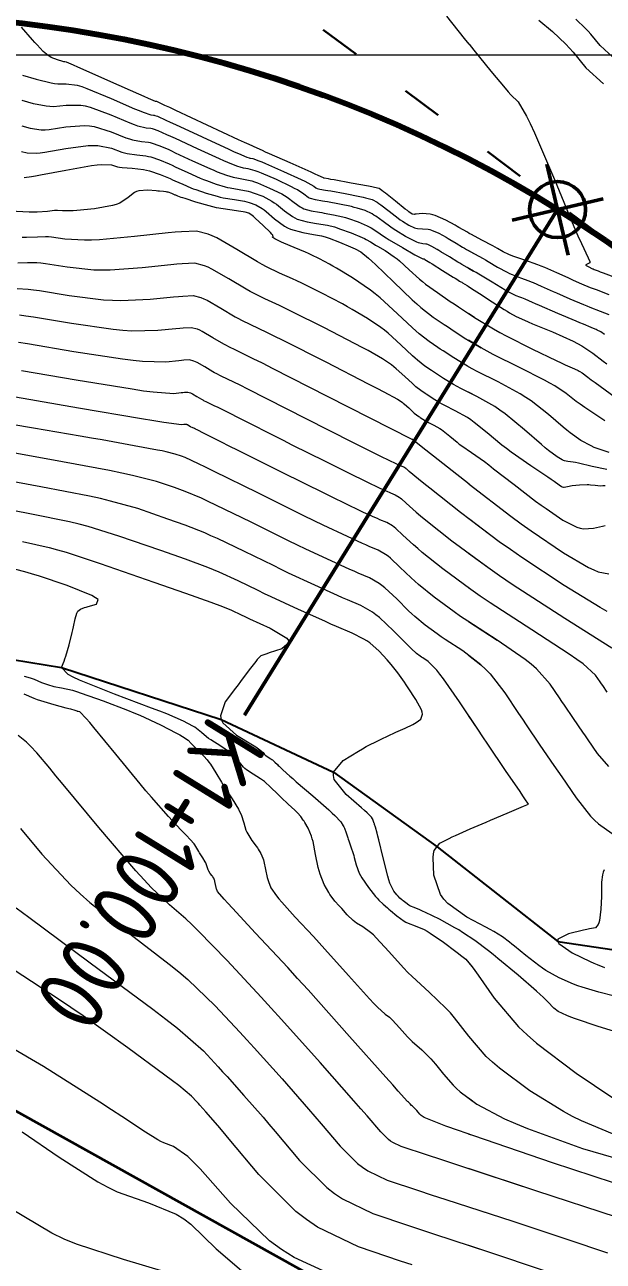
# Model space of a CAD drawing. Header units: millimetres. Extents: x 837475 to 838477, y 1189012 to 1191015.
# Drawn here: x 837785.9 to 837836.8, y 1190107.6 to 1190216.5 of the extents above; entities that cross this region are included whole.
import ezdxf

# ---------------------------------------------------------------- set-up
doc = ezdxf.new("R2010")
doc.units = ezdxf.units.MM
doc.header["$LTSCALE"] = 0.3
doc.linetypes.add('ACAD_ISO03W100', pattern=[30, 12, -18])
for name, color, linetype, lineweight in [('Abscisado 100m', 250, 'Continuous', 50), ('COORD', 253, 'Continuous', 20), ('CORREDORVIA', 94, 'Continuous', 40), ('VIA_Curvas', 250, 'Continuous', 80)]:
    doc.layers.add(name, color=color, linetype=linetype, lineweight=lineweight)
for name, color, linetype, lineweight, true_color in [('COTAS 10', 7, 'Continuous', 9, 0x6e3e2d), ('COTAS INT', 7, 'Continuous', 5, 0x9fa19f), ('Escorrentias', 7, 'Continuous', 25, 0x00a8ad), ('Linea_Tendencia', 7, 'ACAD_ISO03W100', 30, 0xef3939)]:
    doc.layers.add(name, color=color, linetype=linetype, lineweight=lineweight, true_color=true_color)
doc.styles.get("Standard").update_dxf_attribs({"font": 'isocp2.shx', "bigfont": '@extfont2.shx'})

msp = doc.modelspace()

# ---------------------------------------------------------------- linework, layer by layer
at = {"layer": 'Abscisado 100m'}
for p, q in [((837831.83, 1190204.24, 1705.28), (837833.71, 1190196.24, 1705.28)), ((837836.77, 1190201.18, 1705.28), (837828.77, 1190199.3, 1705.28)), ((837832.77, 1190200.24, 1705.28), (837805.22, 1190155.7, 1705.28))]:
    msp.add_line(p, q, dxfattribs=at)
msp.add_circle((837832.77, 1190200.24, 1705.28), 2.47, dxfattribs=at)
at = {"layer": 'COORD'}
msp.add_line((837476.51, 1190213.87), (838476.51, 1190213.87), dxfattribs=at)
at = {"layer": 'CORREDORVIA'}
msp.add_lwpolyline([(838157.03, 1190996.19), (838237.17, 1190821.34), (838237, 1190602.88), (838240.03, 1190437.2), (838223.54, 1190366.27), (838184.2, 1189898.28), (837734.3, 1190149.15), (837849.08, 1189569.7), (837751.16, 1189231.38), (837593.19, 1189234.4), (837695.48, 1189679.23), (837660.57, 1189835.36), (837597.74, 1190012.46), (837490.67, 1190492.6), (837964.3, 1190234.41), (838010.16, 1190346.41), (837974.61, 1190516.88), (837969.42, 1190653.33), (837963.57, 1190795.98), (837910.68, 1191000.96)], close=True, dxfattribs=at)
at = {"layer": 'COTAS 10'}
for points in [[(837824.99, 1190214.8), (837824.57, 1190215.32), (837823.01, 1190217.28)], [(837824.92, 1190214.88), (837824.99, 1190214.8), (837825.41, 1190214.27), (837826.89, 1190212.44), (837828.15, 1190210.94), (837828.42, 1190210.62), (837828.67, 1190210.35), (837829.29, 1190209.73), (837830.03, 1190208.48), (837830.35, 1190207.81), (837830.73, 1190206.99), (837832.49, 1190202.88), (837834.21, 1190198.75), (837834.56, 1190197.94), (837834.86, 1190197.26), (837835.46, 1190195.98), (837835.61, 1190195.67), (837835.61, 1190195.61), (837835.6, 1190195.56), (837835.43, 1190195.45), (837835.27, 1190195.38), (837835.27, 1190195.35), (837835.29, 1190195.32), (837835.51, 1190195.19), (837835.79, 1190195.06), (837835.84, 1190195.03), (837835.89, 1190195.01), (837835.98, 1190194.97), (837836.33, 1190194.84), (837836.53, 1190194.76), (837836.78, 1190194.67), (837838.09, 1190194.18)], [(837785.59, 1190205.37), (837786.1, 1190205.24), (837786.91, 1190205.21), (837787.25, 1190205.24), (837787.65, 1190205.29), (837789.5, 1190205.62), (837791.45, 1190205.89), (837791.91, 1190205.9), (837792.32, 1190205.89), (837793.51, 1190205.64), (837794.42, 1190205.3), (837794.66, 1190205.23), (837794.9, 1190205.17), (837795.74, 1190205.06), (837796.54, 1190204.97), (837796.76, 1190204.93), (837796.98, 1190204.88), (837797.74, 1190204.62), (837798.58, 1190204.26), (837798.84, 1190204.14), (837799.12, 1190204.02), (837800.22, 1190203.51), (837801.33, 1190203.01), (837801.61, 1190202.9), (837801.87, 1190202.79), (837802.73, 1190202.48), (837803.51, 1190202.25), (837803.73, 1190202.2), (837803.95, 1190202.16), (837804.74, 1190202.02), (837805.54, 1190201.86), (837805.76, 1190201.8), (837805.99, 1190201.73), (837806.82, 1190201.41), (837807.63, 1190200.98), (837807.84, 1190200.85), (837808.04, 1190200.71), (837808.73, 1190200.14), (837809.43, 1190199.62), (837809.64, 1190199.51), (837809.86, 1190199.41), (837810.72, 1190199.17), (837811.55, 1190199.03), (837811.75, 1190199), (837811.94, 1190198.97), (837812.52, 1190198.87), (837813.14, 1190198.71), (837813.36, 1190198.64), (837813.59, 1190198.56), (837814.61, 1190198.18), (837815.57, 1190197.79), (837815.77, 1190197.7), (837815.94, 1190197.62), (837816.32, 1190197.41), (837816.63, 1190197.2), (837816.76, 1190197.12), (837816.91, 1190197.03), (837817.59, 1190196.63), (837818.4, 1190196.09), (837818.64, 1190195.91), (837818.87, 1190195.72), (837819.72, 1190194.94), (837820.63, 1190194.12), (837820.89, 1190193.9), (837821.16, 1190193.68), (837822.19, 1190192.93), (837823.33, 1190192.16), (837823.68, 1190191.93), (837824.04, 1190191.69), (837825.45, 1190190.75), (837827.14, 1190189.73), (837827.68, 1190189.43), (837828.25, 1190189.12), (837830.56, 1190187.96), (837832.65, 1190186.95), (837833.08, 1190186.75), (837833.45, 1190186.57), (837834.26, 1190186.21), (837834.59, 1190186.06), (837834.67, 1190186.02), (837834.74, 1190185.98), (837834.92, 1190185.86), (837835.44, 1190185.47), (837835.73, 1190185.25), (837836.08, 1190185), (837837.83, 1190183.71)], [(837785.22, 1190193.29), (837786.19, 1190193.24), (837786.64, 1190193.18), (837787.18, 1190193.11), (837789.8, 1190192.68), (837792.81, 1190192.3), (837793.59, 1190192.25), (837794.35, 1190192.23), (837796.91, 1190192.34), (837798.96, 1190192.56), (837799.4, 1190192.6), (837799.78, 1190192.63), (837800.69, 1190192.67), (837801.39, 1190192.49), (837801.65, 1190192.38), (837801.92, 1190192.25), (837803.14, 1190191.55), (837804.39, 1190190.8), (837804.68, 1190190.64), (837804.95, 1190190.49), (837805.74, 1190190.11), (837807.15, 1190189.45), (837807.81, 1190189.12), (837808.58, 1190188.73), (837812.37, 1190186.82), (837816.11, 1190184.9), (837816.86, 1190184.52), (837817.48, 1190184.19), (837818.69, 1190183.54), (837819.08, 1190183.27), (837819.18, 1190183.19), (837819.29, 1190183.11), (837819.67, 1190182.77), (837820, 1190182.45), (837820.08, 1190182.38), (837820.15, 1190182.31), (837820.36, 1190182.15), (837820.55, 1190182.02), (837820.61, 1190181.98), (837820.67, 1190181.94), (837820.9, 1190181.78), (837821.2, 1190181.6), (837821.31, 1190181.55), (837821.42, 1190181.49), (837821.88, 1190181.26), (837822.41, 1190180.96), (837822.56, 1190180.86), (837822.71, 1190180.75), (837823.28, 1190180.28), (837823.92, 1190179.75), (837824.12, 1190179.59), (837824.34, 1190179.44), (837825.19, 1190178.84)], [(837825.45, 1190190.75), (837824.92, 1190191.1)], [(837837.28, 1190151.18), (837836.29, 1190152.32), (837835.45, 1190153.55), (837835.22, 1190153.88), (837834.99, 1190154.22), (837834.18, 1190155.41), (837833.37, 1190156.59), (837833.15, 1190156.92), (837832.93, 1190157.25), (837832.13, 1190158.45), (837830.92, 1190159.78), (837830.45, 1190160.19), (837829.91, 1190160.62), (837827.46, 1190162.31), (837824.86, 1190163.99), (837824.24, 1190164.41), (837823.66, 1190164.81), (837821.9, 1190166.11), (837820.53, 1190167.23), (837820.2, 1190167.52), (837819.88, 1190167.81), (837818.88, 1190168.76), (837818.06, 1190169.53), (837817.85, 1190169.71), (837817.64, 1190169.85), (837816.97, 1190170.24), (837816.18, 1190170.58), (837815.9, 1190170.7), (837815.59, 1190170.84), (837814.27, 1190171.44), (837812.15, 1190172.44), (837811.35, 1190172.83), (837810.44, 1190173.27), (837806.39, 1190175.28), (837802.56, 1190177.18), (837801.8, 1190177.55), (837801.17, 1190177.86), (837800, 1190178.4), (837799.68, 1190178.52), (837799.12, 1190178.71), (837798.34, 1190178.9), (837797.98, 1190178.98), (837797.56, 1190179.06), (837795.52, 1190179.44), (837792.68, 1190179.95), (837791.75, 1190180.11), (837790.75, 1190180.28), (837786.64, 1190181), (837782.99, 1190181.62)], [(837824.92, 1190179.03), (837825.19, 1190178.84), (837826.33, 1190178.04), (837826.72, 1190177.75), (837827.14, 1190177.42), (837828.95, 1190176.02), (837830.84, 1190174.57), (837831.32, 1190174.22), (837831.77, 1190173.9), (837833.24, 1190172.9), (837834.47, 1190172.28), (837834.77, 1190172.18), (837835.05, 1190172.12), (837835.92, 1190172.17), (837836.73, 1190172.37), (837836.97, 1190172.41)], [(837837.6, 1190118.83), (837834.86, 1190119.97), (837834.07, 1190120.36), (837833.28, 1190120.79), (837830.32, 1190122.62), (837827.66, 1190124.61), (837827.05, 1190125.14), (837826.5, 1190125.65), (837824.96, 1190127.43), (837823.71, 1190129.06), (837823.34, 1190129.49), (837822.95, 1190129.91), (837821.46, 1190131.32), (837819.97, 1190132.68), (837819.58, 1190133.06), (837819.2, 1190133.45), (837817.91, 1190134.89), (837816.82, 1190136.11), (837816.56, 1190136.37), (837816.32, 1190136.58), (837815.63, 1190137.07), (837815.08, 1190137.39), (837814.93, 1190137.5), (837814.78, 1190137.62), (837814.26, 1190138.13), (837813.78, 1190138.67), (837813.66, 1190138.8), (837813.55, 1190138.93), (837813.18, 1190139.32), (837812.84, 1190139.76), (837812.74, 1190139.92), (837812.63, 1190140.09), (837812.24, 1190140.81), (837811.88, 1190141.72), (837811.79, 1190142), (837811.71, 1190142.29), (837811.47, 1190143.45), (837811.25, 1190144.57), (837811.18, 1190144.83), (837811.11, 1190145.06), (837810.82, 1190145.75), (837810.54, 1190146.25), (837810.46, 1190146.36), (837810.39, 1190146.47), (837810.17, 1190146.78), (837809.88, 1190147.11), (837809.77, 1190147.22), (837809.64, 1190147.35), (837809.07, 1190147.88), (837808.44, 1190148.47), (837808.27, 1190148.63), (837808.11, 1190148.79), (837807.54, 1190149.35), (837806.97, 1190149.86), (837806.8, 1190149.99), (837806.63, 1190150.11), (837805.98, 1190150.51), (837805.39, 1190150.89), (837805.26, 1190151), (837805.13, 1190151.12), (837804.78, 1190151.58), (837804.36, 1190152.09), (837804.19, 1190152.24), (837804, 1190152.39), (837803.13, 1190152.98), (837802.25, 1190153.53), (837802.06, 1190153.66), (837801.88, 1190153.79), (837801.43, 1190154.18), (837801, 1190154.53), (837800.84, 1190154.64), (837800.66, 1190154.75), (837799.86, 1190155.18), (837798.38, 1190155.82), (837797.76, 1190156.06), (837797.05, 1190156.34), (837793.77, 1190157.57), (837790.71, 1190158.79), (837790.14, 1190159.06), (837789.7, 1190159.3), (837789.12, 1190159.9), (837789.35, 1190160.46), (837789.42, 1190160.67), (837789.5, 1190160.9), (837789.79, 1190161.92), (837790.06, 1190162.98), (837790.12, 1190163.24), (837790.17, 1190163.48), (837790.33, 1190164.19), (837790.47, 1190164.7), (837790.51, 1190164.8), (837790.56, 1190164.88), (837790.78, 1190165.06), (837791.15, 1190165.18), (837791.3, 1190165.22), (837791.46, 1190165.27), (837792.21, 1190165.49), (837792.34, 1190165.9), (837792.12, 1190166.06), (837791.78, 1190166.25), (837789.6, 1190167.12), (837787.1, 1190167.97), (837786.56, 1190168.14), (837786.08, 1190168.29), (837784.88, 1190168.6)], [(837824.92, 1190163.95), (837827.46, 1190162.31)], [(837785.14, 1190138.75), (837786.23, 1190137.92), (837791.64, 1190133.91), (837797.15, 1190129.82), (837798.31, 1190128.93), (837799.31, 1190128.13), (837801.6, 1190126.14), (837802.91, 1190124.73), (837803.29, 1190124.31), (837803.69, 1190123.88), (837805.17, 1190122.22), (837806.85, 1190120.29), (837807.37, 1190119.68), (837807.92, 1190119.05), (837810.07, 1190116.5), (837812.45, 1190114.12), (837813.15, 1190113.58), (837813.85, 1190113.1), (837816.5, 1190111.82), (837819.73, 1190110.74), (837820.8, 1190110.38), (837821.95, 1190110.01), (837826.7, 1190108.45), (837831.51, 1190106.83)], [(837824.96, 1190127.43), (837824.92, 1190127.48)], [(837824.92, 1190109.03), (837826.7, 1190108.45)]]:
    msp.add_lwpolyline(points, dxfattribs=at)
at = {"layer": 'COTAS INT'}
for points in [[(837825, 1190198.15), (837824.83, 1190198.24), (837824.45, 1190198.46), (837824.09, 1190198.67), (837823.93, 1190198.76), (837823.76, 1190198.86), (837822.93, 1190199.31), (837822.01, 1190199.72), (837821.78, 1190199.79), (837821.56, 1190199.84), (837820.86, 1190199.89), (837820.33, 1190199.83), (837820.22, 1190199.83), (837820.14, 1190199.82), (837819.96, 1190199.84), (837819.69, 1190200.04), (837819.55, 1190200.15), (837819.37, 1190200.29), (837818.5, 1190200.99), (837817.63, 1190201.68), (837817.46, 1190201.82), (837817.31, 1190201.93), (837817.06, 1190202.11), (837816.65, 1190202.2), (837816.41, 1190202.24), (837816.12, 1190202.3), (837814.61, 1190202.57), (837813.12, 1190202.85), (837812.83, 1190202.9), (837812.6, 1190202.94), (837812.22, 1190203.01), (837812.2, 1190203.01), (837812.19, 1190203.02), (837812.19, 1190203.02), (837812.17, 1190203.03), (837811.71, 1190203.25), (837811.43, 1190203.37), (837811.08, 1190203.53), (837809.25, 1190204.35), (837807.42, 1190205.16), (837807.07, 1190205.31), (837806.79, 1190205.44), (837806.34, 1190205.64), (837806.33, 1190205.64), (837806.33, 1190205.64), (837806.33, 1190205.64), (837806.32, 1190205.64), (837805.64, 1190205.96), (837805.22, 1190206.16), (837804.69, 1190206.4), (837799.17, 1190208.97), (837798.64, 1190209.22), (837798.21, 1190209.42), (837797.5, 1190209.75), (837797.46, 1190209.76), (837797.45, 1190209.76), (837797.44, 1190209.76), (837797.4, 1190209.77), (837796.77, 1190210.04), (837796.39, 1190210.2), (837795.92, 1190210.41), (837793.47, 1190211.5), (837791.03, 1190212.59), (837790.56, 1190212.79), (837790.18, 1190212.96), (837789.55, 1190213.22), (837789.4, 1190213.25), (837789.32, 1190213.26), (837789.23, 1190213.29), (837788.76, 1190213.42), (837788.22, 1190213.64), (837788.08, 1190213.72), (837787.95, 1190213.8), (837787.51, 1190214.16), (837786.97, 1190214.74), (837786.78, 1190214.96), (837786.56, 1190215.2), (837785.59, 1190216.31)], [(837831.13, 1190216.92), (837832.31, 1190215.93), (837833.49, 1190214.81), (837833.81, 1190214.47), (837834.13, 1190214.12), (837835.25, 1190212.73), (837836.82, 1190211.31)], [(837837.67, 1190213.64), (837836.52, 1190214.68), (837835.7, 1190215.69), (837835.47, 1190215.95), (837835.24, 1190216.2), (837834.37, 1190217.02)], [(837785.69, 1190212.09), (837786.9, 1190211.73), (837788.21, 1190211.4), (837788.51, 1190211.35), (837788.78, 1190211.31), (837789.54, 1190211.32), (837790.5, 1190211.19), (837790.9, 1190211.07), (837791.35, 1190210.91), (837793.48, 1190210.04), (837795.54, 1190209.13), (837795.96, 1190208.96), (837796.3, 1190208.82), (837796.98, 1190208.59), (837797.21, 1190208.57), (837797.28, 1190208.55), (837797.34, 1190208.54), (837797.56, 1190208.46), (837798.3, 1190208.13), (837798.69, 1190207.95), (837799.16, 1190207.73), (837801.5, 1190206.64), (837803.85, 1190205.55), (837804.32, 1190205.34), (837804.7, 1190205.17), (837805.42, 1190204.85), (837805.62, 1190204.79), (837805.68, 1190204.78), (837805.74, 1190204.77), (837805.94, 1190204.74), (837806.48, 1190204.55), (837806.75, 1190204.44), (837807.07, 1190204.3), (837808.64, 1190203.61), (837810.22, 1190202.89), (837810.53, 1190202.74), (837810.8, 1190202.61), (837811.31, 1190202.31), (837811.5, 1190202.17), (837811.55, 1190202.14), (837811.61, 1190202.11), (837811.84, 1190202.05), (837812.34, 1190201.96), (837812.56, 1190201.92), (837812.83, 1190201.88), (837814.09, 1190201.65), (837815.37, 1190201.4), (837815.65, 1190201.34), (837815.88, 1190201.29), (837816.45, 1190201.13), (837816.88, 1190200.89), (837817.03, 1190200.79), (837817.21, 1190200.67), (837817.95, 1190200.09), (837818.74, 1190199.49), (837818.93, 1190199.35), (837819.11, 1190199.22), (837819.68, 1190198.86), (837820.17, 1190198.64), (837820.3, 1190198.6), (837820.43, 1190198.57), (837820.88, 1190198.56), (837821.37, 1190198.53), (837821.52, 1190198.49), (837821.68, 1190198.44), (837822.32, 1190198.16), (837822.96, 1190197.8), (837823.13, 1190197.7), (837823.3, 1190197.6), (837823.85, 1190197.27), (837824.41, 1190196.93), (837824.58, 1190196.83), (837824.76, 1190196.73), (837825.46, 1190196.35)], [(837836.91, 1190189.24), (837836.57, 1190189.47), (837836.26, 1190189.63), (837836.17, 1190189.68), (837836.08, 1190189.72), (837835.72, 1190189.86), (837835.04, 1190190.14), (837834.74, 1190190.26), (837834.4, 1190190.41), (837832.78, 1190191.1), (837831.17, 1190191.8), (837830.84, 1190191.94), (837830.55, 1190192.06), (837829.93, 1190192.34), (837829.63, 1190192.47), (837829.54, 1190192.51), (837829.45, 1190192.54), (837829.13, 1190192.65), (837828.61, 1190192.9), (837828.39, 1190193.01), (837828.15, 1190193.15), (837827.01, 1190193.84), (837825.85, 1190194.54), (837825.6, 1190194.69), (837825.37, 1190194.82), (837824.8, 1190195.15), (837824.33, 1190195.41), (837824.17, 1190195.51), (837823.99, 1190195.61), (837823.25, 1190196.07), (837822.51, 1190196.53), (837822.33, 1190196.64), (837822.17, 1190196.74), (837821.71, 1190197), (837821.35, 1190197.16), (837821.26, 1190197.19), (837821.18, 1190197.21), (837820.9, 1190197.23), (837820.52, 1190197.31), (837820.37, 1190197.37), (837820.2, 1190197.45), (837819.4, 1190197.87), (837818.53, 1190198.4), (837818.31, 1190198.54), (837818.1, 1190198.69), (837817.41, 1190199.2), (837816.78, 1190199.65), (837816.61, 1190199.76), (837816.44, 1190199.86), (837815.83, 1190200.15), (837815.12, 1190200.38), (837814.88, 1190200.44), (837814.63, 1190200.5), (837813.57, 1190200.72), (837812.53, 1190200.91), (837812.29, 1190200.95), (837812.07, 1190200.99), (837811.47, 1190201.09), (837811.03, 1190201.21), (837810.92, 1190201.26), (837810.81, 1190201.32), (837810.45, 1190201.59), (837809.88, 1190201.98), (837809.63, 1190202.11), (837809.35, 1190202.26), (837808.04, 1190202.88), (837806.71, 1190203.45), (837806.42, 1190203.56), (837806.16, 1190203.65), (837805.54, 1190203.83), (837805.14, 1190203.9), (837805.03, 1190203.92), (837804.92, 1190203.95), (837804.53, 1190204.06), (837803.76, 1190204.38), (837803.41, 1190204.53), (837803.01, 1190204.71), (837801.08, 1190205.6), (837799.14, 1190206.49), (837798.74, 1190206.68), (837798.39, 1190206.84), (837797.62, 1190207.18), (837797.22, 1190207.32), (837797.11, 1190207.35), (837796.99, 1190207.37), (837796.57, 1190207.42), (837795.83, 1190207.6), (837795.53, 1190207.72), (837795.17, 1190207.85), (837793.49, 1190208.57), (837791.68, 1190209.24), (837791.23, 1190209.35), (837790.82, 1190209.42), (837789.53, 1190209.42), (837788.4, 1190209.3), (837788.09, 1190209.31), (837787.77, 1190209.34), (837786.64, 1190209.56), (837785.65, 1190209.85)], [(837785.62, 1190207.61), (837786.37, 1190207.4), (837787.34, 1190207.27), (837787.67, 1190207.28), (837788.02, 1190207.3), (837789.51, 1190207.52), (837791.13, 1190207.66), (837791.57, 1190207.62), (837792, 1190207.57), (837793.5, 1190207.1), (837794.79, 1190206.57), (837795.09, 1190206.47), (837795.37, 1190206.39), (837796.16, 1190206.24), (837796.77, 1190206.17), (837796.93, 1190206.14), (837797.1, 1190206.1), (837797.68, 1190205.9), (837798.49, 1190205.55), (837798.79, 1190205.41), (837799.13, 1190205.25), (837800.65, 1190204.55), (837802.17, 1190203.86), (837802.51, 1190203.71), (837802.82, 1190203.58), (837803.63, 1190203.27), (837804.22, 1190203.1), (837804.38, 1190203.06), (837804.55, 1190203.03), (837805.14, 1190202.93), (837805.85, 1190202.76), (837806.09, 1190202.68), (837806.35, 1190202.59), (837807.43, 1190202.14), (837808.49, 1190201.62), (837808.74, 1190201.48), (837808.96, 1190201.34), (837809.59, 1190200.87), (837810.12, 1190200.47), (837810.28, 1190200.39), (837810.44, 1190200.31), (837811.09, 1190200.13), (837811.81, 1190200.01), (837812.02, 1190199.98), (837812.23, 1190199.94), (837813.04, 1190199.79), (837813.88, 1190199.6), (837814.12, 1190199.54), (837814.36, 1190199.47), (837815.22, 1190199.16), (837816.01, 1190198.82), (837816.19, 1190198.73), (837816.36, 1190198.64), (837816.86, 1190198.31), (837817.46, 1190197.89), (837817.69, 1190197.74), (837817.95, 1190197.58), (837819.12, 1190196.89), (837820.22, 1190196.26), (837820.44, 1190196.14), (837820.62, 1190196.05), (837820.92, 1190195.9), (837820.98, 1190195.9), (837821, 1190195.89), (837821.02, 1190195.89), (837821.1, 1190195.85), (837821.38, 1190195.68), (837821.54, 1190195.58), (837821.72, 1190195.47), (837822.65, 1190194.88), (837823.57, 1190194.3), (837823.75, 1190194.19), (837823.9, 1190194.1), (837824.14, 1190193.95), (837824.26, 1190193.88), (837824.33, 1190193.84), (837824.4, 1190193.79), (837824.8, 1190193.55), (837825.43, 1190193.15), (837825.66, 1190193), (837825.91, 1190192.84), (837827, 1190192.12), (837828.08, 1190191.43), (837828.32, 1190191.28), (837828.54, 1190191.15), (837829.12, 1190190.82), (837829.87, 1190190.49), (837830.19, 1190190.35), (837830.57, 1190190.19), (837832.32, 1190189.46), (837834.13, 1190188.65), (837834.53, 1190188.44), (837834.9, 1190188.25), (837835.86, 1190187.61), (837836.77, 1190186.89), (837837.09, 1190186.65)], [(837785.84, 1190203.07), (837786.47, 1190203.15), (837786.83, 1190203.21), (837787.27, 1190203.29), (837789.49, 1190203.72), (837791.77, 1190204.12), (837792.24, 1190204.18), (837792.64, 1190204.22), (837793.51, 1190204.18), (837794.05, 1190204.02), (837794.23, 1190203.98), (837794.44, 1190203.96), (837795.33, 1190203.89), (837796.32, 1190203.78), (837796.59, 1190203.72), (837796.86, 1190203.66), (837797.8, 1190203.34), (837798.67, 1190202.97), (837798.89, 1190202.87), (837799.1, 1190202.78), (837799.79, 1190202.47), (837800.49, 1190202.17), (837800.7, 1190202.08), (837800.93, 1190202), (837801.84, 1190201.69), (837802.81, 1190201.41), (837803.08, 1190201.34), (837803.35, 1190201.28), (837804.33, 1190201.12), (837805.22, 1190200.97), (837805.43, 1190200.92), (837805.63, 1190200.87), (837806.21, 1190200.67), (837806.77, 1190200.35), (837806.94, 1190200.22), (837807.13, 1190200.07), (837807.87, 1190199.42), (837808.74, 1190198.77), (837809, 1190198.63), (837809.27, 1190198.51), (837810.34, 1190198.21), (837811.28, 1190198.06), (837811.47, 1190198.03), (837811.64, 1190198), (837811.99, 1190197.94), (837812.33, 1190197.83), (837812.49, 1190197.78), (837812.68, 1190197.71), (837813.59, 1190197.36), (837814.54, 1190196.97), (837814.76, 1190196.87), (837814.95, 1190196.79), (837815.46, 1190196.52), (837816.13, 1190195.97), (837816.42, 1190195.71), (837816.75, 1190195.4), (837818.32, 1190193.88), (837819.98, 1190192.29), (837820.38, 1190191.94), (837820.75, 1190191.62), (837821.82, 1190190.77), (837822.78, 1190190.13), (837823.07, 1190189.94), (837823.37, 1190189.74), (837824.54, 1190188.96), (837826.05, 1190188.06)], [(837837.32, 1190178.86), (837836.26, 1190179.19), (837835.99, 1190179.3), (837835.72, 1190179.42), (837834.83, 1190179.91), (837833.89, 1190180.58), (837833.59, 1190180.82), (837833.27, 1190181.08), (837831.98, 1190182.19), (837830.45, 1190183.39), (837829.97, 1190183.7), (837829.48, 1190184.01), (837827.54, 1190185.06), (837825.68, 1190185.99), (837825.24, 1190186.22), (837824.83, 1190186.45), (837823.63, 1190187.17), (837822.69, 1190187.79), (837822.45, 1190187.95), (837822.22, 1190188.1), (837821.46, 1190188.62), (837820.6, 1190189.29), (837820.3, 1190189.55), (837819.99, 1190189.83), (837818.65, 1190191.1), (837817.15, 1190192.47), (837816.72, 1190192.82), (837816.3, 1190193.15), (837814.73, 1190194.22), (837813.32, 1190195.07), (837812.99, 1190195.27), (837812.69, 1190195.44), (837811.83, 1190195.91), (837811.08, 1190196.27), (837810.84, 1190196.38), (837810.59, 1190196.49), (837809.59, 1190196.91), (837808.68, 1190197.29), (837808.48, 1190197.38), (837808.31, 1190197.45), (837807.89, 1190197.67), (837807.71, 1190197.79), (837807.69, 1190197.81), (837807.68, 1190197.83), (837807.75, 1190197.85), (837807.7, 1190197.99), (837807.61, 1190198.08), (837807.5, 1190198.21), (837806.85, 1190198.84), (837806.15, 1190199.5), (837806.01, 1190199.62), (837805.88, 1190199.73), (837805.61, 1190199.94), (837805.27, 1190200.01), (837805.1, 1190200.04), (837804.91, 1190200.07), (837803.93, 1190200.21), (837802.76, 1190200.41), (837802.43, 1190200.48), (837802.11, 1190200.56), (837800.94, 1190200.9), (837799.99, 1190201.21), (837799.8, 1190201.27), (837799.65, 1190201.32), (837799.36, 1190201.42), (837799.24, 1190201.48), (837799.19, 1190201.5), (837799.12, 1190201.52), (837798.83, 1190201.65), (837798.5, 1190201.77), (837798.42, 1190201.79), (837798.34, 1190201.81), (837798.09, 1190201.84), (837797.74, 1190201.86), (837797.6, 1190201.87), (837797.44, 1190201.89), (837796.7, 1190201.95), (837795.92, 1190201.89), (837795.73, 1190201.83), (837795.55, 1190201.75), (837794.99, 1190201.31), (837794.24, 1190200.81), (837793.93, 1190200.7), (837793.59, 1190200.59), (837792.02, 1190200.31), (837790.47, 1190200.16), (837790.14, 1190200.13), (837789.86, 1190200.12), (837789.2, 1190200.13), (837788.77, 1190200.16), (837788.63, 1190200.16), (837788.49, 1190200.15), (837787.88, 1190200.07), (837786.98, 1190200.02), (837786.64, 1190200.02), (837786.26, 1190200.02), (837784.59, 1190200.11)], [(837837.09, 1190177.35), (837835.8, 1190177.62), (837834.61, 1190177.9), (837834.36, 1190177.96), (837834.14, 1190178), (837833.67, 1190178.05), (837833.38, 1190178.1), (837833.28, 1190178.14), (837833.17, 1190178.19), (837832.72, 1190178.45), (837831.98, 1190179.02), (837831.69, 1190179.26), (837831.36, 1190179.54), (837829.86, 1190180.85), (837828.16, 1190182.25), (837827.7, 1190182.58), (837827.24, 1190182.89), (837825.66, 1190183.79), (837824.26, 1190184.49), (837823.93, 1190184.66), (837823.62, 1190184.83), (837822.72, 1190185.37), (837822.02, 1190185.84), (837821.84, 1190185.96), (837821.67, 1190186.07), (837821.09, 1190186.46), (837820.45, 1190186.97), (837820.23, 1190187.16), (837819.99, 1190187.37), (837818.99, 1190188.32), (837817.86, 1190189.35), (837817.54, 1190189.61), (837817.22, 1190189.86), (837816.05, 1190190.66), (837814.7, 1190191.45), (837814.28, 1190191.68), (837813.83, 1190191.93), (837812.01, 1190192.88), (837810.25, 1190193.76), (837809.83, 1190193.96), (837809.44, 1190194.14), (837808.31, 1190194.64), (837807.16, 1190195.19), (837806.77, 1190195.4), (837806.35, 1190195.64), (837804.55, 1190196.72), (837802.79, 1190197.74), (837802.38, 1190197.93), (837802.01, 1190198.09), (837800.99, 1190198.35), (837799.68, 1190198.29), (837799.13, 1190198.25), (837798.5, 1190198.19), (837795.53, 1190197.87), (837792.46, 1190197.59), (837791.76, 1190197.56), (837791.13, 1190197.54), (837789.4, 1190197.65), (837788.24, 1190197.81), (837787.97, 1190197.83), (837787.72, 1190197.84), (837786.99, 1190197.81), (837786.05, 1190197.77), (837785.65, 1190197.78)], [(837837.3, 1190192.74), (837836.2, 1190193.16), (837835.93, 1190193.26), (837835.68, 1190193.36), (837834.91, 1190193.68), (837834.17, 1190194.01), (837833.94, 1190194.11), (837833.69, 1190194.22), (837832.71, 1190194.68), (837831.64, 1190195.15), (837831.33, 1190195.27), (837831.03, 1190195.39), (837829.9, 1190195.78), (837828.91, 1190196.12), (837828.69, 1190196.2), (837828.49, 1190196.28), (837827.98, 1190196.53), (837827.47, 1190196.82), (837827.28, 1190196.92), (837827.07, 1190197.04), (837826.11, 1190197.55), (837825.19, 1190198.05), (837825, 1190198.15), (837824.92, 1190198.19)], [(837824.92, 1190196.64), (837825.46, 1190196.35), (837826.22, 1190195.93), (837826.44, 1190195.81), (837826.66, 1190195.68), (837827.49, 1190195.18), (837828.32, 1190194.72), (837828.54, 1190194.61), (837828.76, 1190194.51), (837829.52, 1190194.22), (837830.24, 1190193.96), (837830.44, 1190193.89), (837830.63, 1190193.81), (837831.32, 1190193.51), (837832.12, 1190193.14), (837832.39, 1190193.03), (837832.67, 1190192.9), (837833.84, 1190192.39), (837835.04, 1190191.89), (837835.34, 1190191.76), (837835.62, 1190191.65), (837836.51, 1190191.3), (837837.27, 1190191)], [(837825.13, 1190181.72), (837824.83, 1190181.92), (837823.77, 1190182.52), (837822.84, 1190182.99), (837822.62, 1190183.11), (837822.42, 1190183.22), (837821.81, 1190183.58), (837821.34, 1190183.89), (837821.22, 1190183.97), (837821.11, 1190184.04), (837820.73, 1190184.3), (837820.3, 1190184.64), (837820.15, 1190184.77), (837819.99, 1190184.91), (837819.33, 1190185.54), (837818.58, 1190186.23), (837818.36, 1190186.4), (837818.15, 1190186.57), (837817.37, 1190187.1), (837816.09, 1190187.82), (837815.57, 1190188.1), (837814.97, 1190188.41), (837812.19, 1190189.85), (837809.42, 1190191.25), (837808.82, 1190191.54), (837808.3, 1190191.79), (837807.02, 1190192.38), (837806.06, 1190192.84), (837805.72, 1190193.02), (837805.37, 1190193.22), (837803.85, 1190194.14), (837802.35, 1190194.99), (837802.01, 1190195.16), (837801.7, 1190195.29), (837800.84, 1190195.51), (837799.73, 1190195.46), (837799.27, 1190195.42), (837798.73, 1190195.37), (837796.22, 1190195.11), (837793.4, 1190194.91), (837792.68, 1190194.91), (837791.97, 1190194.92), (837789.6, 1190195.17), (837787.71, 1190195.46), (837787.31, 1190195.51), (837786.95, 1190195.54), (837786.11, 1190195.55), (837785.28, 1190195.51)], [(837824.92, 1190195.08), (837825.37, 1190194.82)], [(837824.92, 1190193.47), (837825.43, 1190193.15)], [(837824.99, 1190176.05), (837820.77, 1190179.38), (837820, 1190179.99), (837820, 1190179.99), (837820, 1190179.99), (837819.99, 1190179.99), (837819.99, 1190179.99), (837819.99, 1190179.99), (837819.99, 1190179.99), (837819.98, 1190180), (837812.53, 1190183.79), (837807.75, 1190186.22), (837806.79, 1190186.71), (837805.99, 1190187.1), (837804.45, 1190187.85), (837803.84, 1190188.14), (837803.63, 1190188.26), (837803.4, 1190188.38), (837802.44, 1190188.96), (837801.49, 1190189.5), (837801.28, 1190189.61), (837801.08, 1190189.7), (837800.53, 1190189.84), (837799.83, 1190189.8), (837799.53, 1190189.78), (837799.19, 1190189.75), (837797.6, 1190189.58), (837795.3, 1190189.54), (837794.5, 1190189.6), (837793.65, 1190189.68), (837790, 1190190.2), (837786.65, 1190190.76), (837785.98, 1190190.86), (837785.42, 1190190.94)], [(837827.63, 1190170.99), (837824.22, 1190173.56), (837821.52, 1190175.7), (837820.99, 1190176.13), (837820.54, 1190176.49), (837819.72, 1190177.18), (837819.51, 1190177.37), (837819.46, 1190177.42), (837819.41, 1190177.45), (837819.24, 1190177.55), (837819.04, 1190177.64), (837818.97, 1190177.67), (837818.89, 1190177.7), (837818.56, 1190177.85), (837817.96, 1190178.14), (837817.72, 1190178.26), (837817.44, 1190178.39), (837816.15, 1190179.03), (837814.11, 1190180.06), (837813.37, 1190180.43), (837812.55, 1190180.85), (837808.92, 1190182.7), (837805.51, 1190184.43), (837804.83, 1190184.77), (837804.27, 1190185.05), (837803.17, 1190185.58), (837802.73, 1190185.79), (837802.58, 1190185.87), (837802.42, 1190185.96), (837801.74, 1190186.38), (837801.06, 1190186.76), (837800.91, 1190186.84), (837800.77, 1190186.9), (837800.38, 1190187), (837799.88, 1190186.97), (837799.67, 1190186.96), (837799.43, 1190186.93), (837798.3, 1190186.81), (837796.24, 1190186.86), (837795.42, 1190186.94), (837794.49, 1190187.06), (837790.2, 1190187.72), (837786.12, 1190188.41), (837785.32, 1190188.53)], [(837836.94, 1190181.63), (837835.16, 1190182.82), (837834.76, 1190183.09), (837834.41, 1190183.34), (837833.52, 1190184.04), (837832.52, 1190184.72), (837832.1, 1190184.96), (837831.63, 1190185.21), (837829.43, 1190186.32), (837827.11, 1190187.49), (837826.56, 1190187.78), (837826.05, 1190188.06), (837824.92, 1190188.73)], [(837785.59, 1190186.06), (837790.4, 1190185.24), (837795.33, 1190184.44), (837796.33, 1190184.29), (837797.19, 1190184.18), (837798.99, 1190184.05), (837799.66, 1190184.12), (837799.8, 1190184.13), (837799.93, 1190184.15), (837800.22, 1190184.16), (837800.46, 1190184.1), (837800.54, 1190184.06), (837800.63, 1190184.02), (837801.03, 1190183.79), (837801.44, 1190183.54), (837801.54, 1190183.49), (837801.62, 1190183.44), (837801.88, 1190183.32), (837802.53, 1190183), (837802.87, 1190182.83), (837803.28, 1190182.63), (837805.3, 1190181.6), (837807.87, 1190180.3), (837808.62, 1190179.92), (837809.39, 1190179.53), (837812.31, 1190178.07), (837814.89, 1190176.79), (837815.45, 1190176.52), (837815.94, 1190176.28), (837817.13, 1190175.71), (837817.79, 1190175.41), (837817.95, 1190175.34), (837818.08, 1190175.28), (837818.48, 1190175.11), (837818.82, 1190174.92), (837818.92, 1190174.85), (837819.03, 1190174.76), (837819.44, 1190174.37), (837820.32, 1190173.59), (837820.72, 1190173.26), (837821.19, 1190172.88), (837823.45, 1190171.08), (837826.62, 1190168.74)], [(837825.24, 1190186.22), (837824.92, 1190186.4)], [(837837.13, 1190157.74), (837836.74, 1190158.32), (837836.63, 1190158.48), (837836.52, 1190158.65), (837836.12, 1190159.24), (837835.02, 1190160.22), (837834.46, 1190160.62), (837833.8, 1190161.08), (837830.49, 1190163.24), (837826.84, 1190165.61), (837825.96, 1190166.2), (837825.15, 1190166.77), (837822.68, 1190168.59), (837820.86, 1190170.05), (837820.46, 1190170.39), (837820.1, 1190170.7), (837819.16, 1190171.57), (837818.54, 1190172.15), (837818.39, 1190172.27), (837818.23, 1190172.39), (837817.73, 1190172.68), (837817.13, 1190172.93), (837816.92, 1190173.02), (837816.69, 1190173.13), (837815.7, 1190173.57), (837813.91, 1190174.43), (837813.18, 1190174.78), (837812.35, 1190175.2), (837808.48, 1190177.11), (837804.67, 1190179.01), (837803.88, 1190179.41), (837803.2, 1190179.75), (837801.68, 1190180.51), (837801.04, 1190180.83), (837800.91, 1190180.9), (837800.81, 1190180.95), (837800.6, 1190181.05), (837800.51, 1190181.09), (837800.49, 1190181.11), (837800.46, 1190181.12), (837800.33, 1190181.2), (837800.2, 1190181.28), (837800.17, 1190181.29), (837800.15, 1190181.3), (837800.07, 1190181.32), (837799.98, 1190181.32), (837799.94, 1190181.31), (837799.89, 1190181.31), (837799.68, 1190181.28), (837798.13, 1190181.49), (837797.25, 1190181.64), (837796.17, 1190181.81), (837790.6, 1190182.76), (837785.06, 1190183.71)], [(837825.66, 1190183.79), (837824.92, 1190184.16)], [(837836.95, 1190175.91), (837836.74, 1190175.9), (837836.56, 1190175.89), (837836.09, 1190175.93), (837835.68, 1190175.98), (837835.53, 1190175.99), (837835.37, 1190175.99), (837834.69, 1190175.96), (837834.05, 1190175.9), (837833.91, 1190175.88), (837833.79, 1190175.86), (837833.5, 1190175.8), (837833.35, 1190175.76), (837833.32, 1190175.76), (837833.28, 1190175.76), (837833.18, 1190175.79), (837833.09, 1190175.85), (837833.07, 1190175.87), (837833.04, 1190175.89), (837832.92, 1190175.98), (837832.46, 1190176.3), (837832.21, 1190176.47), (837831.92, 1190176.67), (837830.41, 1190177.68), (837828.7, 1190178.87), (837828.27, 1190179.19), (837827.86, 1190179.5), (837826.57, 1190180.57), (837825.43, 1190181.5), (837825.13, 1190181.72), (837824.92, 1190181.86)], [(837826.03, 1190160.15), (837824.42, 1190161.37), (837822.89, 1190162.37), (837822.52, 1190162.62), (837822.17, 1190162.86), (837821.13, 1190163.63), (837820.2, 1190164.41), (837819.93, 1190164.65), (837819.66, 1190164.91), (837818.61, 1190165.95), (837817.57, 1190166.92), (837817.31, 1190167.13), (837817.06, 1190167.32), (837816.21, 1190167.8), (837815.22, 1190168.23), (837814.87, 1190168.38), (837814.49, 1190168.55), (837812.84, 1190169.3), (837810.63, 1190170.34), (837809.89, 1190170.69), (837809.1, 1190171.07), (837805.81, 1190172.7), (837802.7, 1190174.22), (837802.03, 1190174.54), (837801.44, 1190174.81), (837800.01, 1190175.42), (837799.07, 1190175.75), (837797.47, 1190176.3), (837795.37, 1190176.83), (837794.43, 1190177.03), (837793.34, 1190177.25), (837788.1, 1190178.22), (837783.05, 1190179.14)], [(837825.74, 1190154.47), (837824.13, 1190156.88), (837822.73, 1190158.91), (837822.42, 1190159.33), (837822.14, 1190159.68), (837821.39, 1190160.43), (837820.91, 1190160.75), (837820.79, 1190160.82), (837820.68, 1190160.9), (837820.36, 1190161.14), (837819.88, 1190161.58), (837819.67, 1190161.78), (837819.44, 1190162.02), (837818.33, 1190163.15), (837817.09, 1190164.31), (837816.77, 1190164.56), (837816.47, 1190164.79), (837815.46, 1190165.36), (837814.27, 1190165.87), (837813.85, 1190166.06), (837813.39, 1190166.26), (837811.41, 1190167.16), (837809.1, 1190168.23), (837808.44, 1190168.55), (837807.76, 1190168.88), (837805.23, 1190170.12), (837802.85, 1190171.26), (837802.27, 1190171.52), (837801.72, 1190171.76), (837800.01, 1190172.44), (837798.46, 1190172.97), (837795.82, 1190173.9), (837793.42, 1190174.57), (837792.54, 1190174.78), (837791.57, 1190174.99), (837787.3, 1190175.82), (837783.17, 1190176.58)], [(837824.92, 1190176.1), (837824.99, 1190176.05), (837828.65, 1190173.25), (837829.57, 1190172.57), (837830.45, 1190171.94), (837833.3, 1190170.01), (837835.49, 1190168.73), (837835.95, 1190168.5), (837836.35, 1190168.33), (837837.27, 1190168.15)], [(837820.66, 1190138.56), (837820.14, 1190138.77), (837819.84, 1190138.88), (837819.77, 1190138.92), (837819.69, 1190138.97), (837819.42, 1190139.17), (837819.18, 1190139.37), (837819.12, 1190139.42), (837819.06, 1190139.46), (837818.9, 1190139.59), (837818.73, 1190139.76), (837818.67, 1190139.82), (837818.61, 1190139.89), (837818.35, 1190140.22), (837818.02, 1190140.9), (837817.93, 1190141.2), (837817.82, 1190141.54), (837817.41, 1190143.15), (837817.04, 1190144.73), (837816.96, 1190145.04), (837816.9, 1190145.31), (837816.75, 1190145.86), (837816.67, 1190146.07), (837816.65, 1190146.13), (837816.64, 1190146.18), (837816.58, 1190146.35), (837816.52, 1190146.51), (837816.5, 1190146.55), (837816.48, 1190146.59), (837816.4, 1190146.72), (837816, 1190147.1), (837815.78, 1190147.3), (837815.52, 1190147.54), (837814.16, 1190148.72), (837813.11, 1190150.05), (837813.04, 1190150.39), (837813.06, 1190150.7), (837813.89, 1190151.72), (837815.26, 1190152.55), (837815.61, 1190152.75), (837815.94, 1190152.94), (837817.06, 1190153.52), (837818.04, 1190153.99), (837818.29, 1190154.1), (837818.53, 1190154.22), (837819.35, 1190154.58), (837820.03, 1190154.9), (837820.19, 1190154.98), (837820.34, 1190155.06), (837820.75, 1190155.36), (837820.89, 1190155.8), (837820.85, 1190155.98), (837820.79, 1190156.18), (837820.3, 1190157.1), (837819.63, 1190158.12), (837819.46, 1190158.38), (837819.29, 1190158.62), (837818.72, 1190159.43), (837818.13, 1190160.17), (837817.96, 1190160.38), (837817.77, 1190160.59), (837817.06, 1190161.36), (837816.24, 1190162.07), (837815.99, 1190162.25), (837815.73, 1190162.41), (837814.7, 1190162.93), (837813.31, 1190163.52), (837812.82, 1190163.74), (837812.29, 1190163.98), (837809.98, 1190165.02), (837807.57, 1190166.13), (837806.98, 1190166.41), (837806.42, 1190166.68), (837804.66, 1190167.53), (837802.99, 1190168.3), (837802.5, 1190168.51), (837801.99, 1190168.72), (837800.02, 1190169.45), (837797.86, 1190170.2), (837794.17, 1190171.49), (837791.47, 1190172.32), (837790.66, 1190172.53), (837789.81, 1190172.73), (837786.49, 1190173.41), (837783.3, 1190174.03)], [(837837.14, 1190164.83), (837836.51, 1190165.19), (837833.36, 1190167.13), (837829.62, 1190169.59), (837828.62, 1190170.29), (837827.63, 1190170.99), (837824.92, 1190173.03)], [(837785.69, 1190171.01), (837788.04, 1190170.48), (837788.77, 1190170.28), (837789.52, 1190170.06), (837792.53, 1190169.08), (837797.25, 1190167.43), (837800.02, 1190166.47), (837802.26, 1190165.67), (837802.73, 1190165.5), (837803.14, 1190165.34), (837804.08, 1190164.95), (837804.92, 1190164.55), (837805.26, 1190164.39), (837805.65, 1190164.21), (837807.48, 1190163.37), (837808.94, 1190162.5), (837809.1, 1190162.29), (837809.16, 1190162.11), (837808.5, 1190161.56), (837807.4, 1190161.2), (837807.19, 1190161.12), (837807.01, 1190161.06), (837806.66, 1190160.94), (837806.45, 1190160.72), (837806.34, 1190160.6), (837806.22, 1190160.45), (837805.64, 1190159.69), (837804.88, 1190158.69), (837804.66, 1190158.39), (837804.43, 1190158.08), (837803.52, 1190156.88), (837803.1, 1190155.66), (837803.17, 1190155.34), (837803.31, 1190155.03), (837804.52, 1190153.95), (837805.93, 1190153.09), (837806.21, 1190152.91), (837806.44, 1190152.75), (837806.86, 1190152.41), (837806.99, 1190152.24), (837807.04, 1190152.19), (837807.09, 1190152.15), (837807.31, 1190152.01), (837807.55, 1190151.86), (837807.61, 1190151.82), (837807.67, 1190151.77), (837807.88, 1190151.58), (837808.11, 1190151.36), (837808.19, 1190151.28), (837808.27, 1190151.21), (837808.59, 1190150.91), (837809.21, 1190150.35), (837809.48, 1190150.12), (837809.78, 1190149.85), (837811.22, 1190148.61), (837812.63, 1190147.36), (837812.92, 1190147.09), (837813.16, 1190146.86), (837813.69, 1190146.31), (837813.91, 1190145.97), (837813.96, 1190145.87), (837814.01, 1190145.76), (837814.16, 1190145.36), (837814.3, 1190144.92), (837814.34, 1190144.78), (837814.39, 1190144.65), (837814.58, 1190144.11), (837814.78, 1190143.52), (837814.83, 1190143.35), (837814.88, 1190143.18), (837815.05, 1190142.52), (837815.31, 1190141.8), (837815.42, 1190141.59), (837815.54, 1190141.37), (837816.13, 1190140.52), (837816.74, 1190139.75), (837816.89, 1190139.58), (837817.03, 1190139.43), (837817.42, 1190139.05), (837817.81, 1190138.74), (837817.93, 1190138.63), (837818.07, 1190138.52), (837818.63, 1190138.04), (837819.26, 1190137.58), (837819.43, 1190137.48), (837819.61, 1190137.39), (837820.25, 1190137.15), (837821.02, 1190136.82), (837821.28, 1190136.68), (837821.56, 1190136.51), (837822.72, 1190135.71), (837823.82, 1190134.9), (837824.04, 1190134.72), (837824.24, 1190134.57), (837824.7, 1190134.21), (837825.24, 1190133.55)], [(837824.92, 1190169.99), (837826.62, 1190168.74), (837827.67, 1190168.01), (837828.78, 1190167.25), (837833.42, 1190164.24), (837837.54, 1190161.64)], [(837825.15, 1190166.77), (837824.92, 1190166.93)], [(837824.92, 1190160.99), (837826.03, 1190160.15), (837826.43, 1190159.76), (837826.83, 1190159.35), (837828.13, 1190157.67), (837829.34, 1190155.85), (837829.67, 1190155.35), (837830.01, 1190154.86), (837831.22, 1190153.07), (837832.45, 1190151.28), (837832.8, 1190150.78), (837833.14, 1190150.27), (837834.41, 1190148.42), (837835.67, 1190146.81), (837836.01, 1190146.45), (837836.36, 1190146.13), (837837.57, 1190145.3)], [(837785.82, 1190159.15), (837786.36, 1190158.99), (837786.53, 1190158.93), (837786.7, 1190158.87), (837787.37, 1190158.6), (837788.07, 1190158.35), (837788.26, 1190158.3), (837788.45, 1190158.25), (837789.11, 1190158.13), (837790.07, 1190157.91), (837790.44, 1190157.79), (837790.86, 1190157.66), (837792.79, 1190156.98), (837794.92, 1190156.16), (837795.47, 1190155.93), (837796.01, 1190155.7), (837797.83, 1190154.85), (837799.24, 1190154.13), (837799.53, 1190153.98), (837799.77, 1190153.84), (837800.26, 1190153.51), (837800.54, 1190153.22), (837800.64, 1190153.11), (837800.77, 1190152.99), (837801.32, 1190152.44), (837801.93, 1190151.78), (837802.08, 1190151.58), (837802.22, 1190151.39), (837802.71, 1190150.63), (837803.19, 1190149.8), (837803.34, 1190149.55), (837803.5, 1190149.3), (837804.13, 1190148.35), (837804.7, 1190147.42), (837804.82, 1190147.18), (837804.92, 1190146.96), (837805.16, 1190146.23), (837805.34, 1190145.58), (837805.42, 1190145.41), (837805.5, 1190145.25), (837805.87, 1190144.68), (837806.26, 1190144.17), (837806.35, 1190144.04), (837806.43, 1190143.92), (837806.67, 1190143.54), (837806.84, 1190143.12), (837806.89, 1190142.97), (837806.93, 1190142.81), (837807.07, 1190142.13), (837807.21, 1190141.41), (837807.26, 1190141.23), (837807.32, 1190141.06), (837807.54, 1190140.5), (837808.03, 1190139.8), (837808.24, 1190139.53), (837808.49, 1190139.24), (837809.69, 1190137.92), (837811.28, 1190136.21), (837811.78, 1190135.67), (837812.3, 1190135.09), (837814.37, 1190132.77), (837816.21, 1190130.72), (837816.6, 1190130.32), (837816.92, 1190129.99), (837817.6, 1190129.38), (837817.98, 1190129.11), (837818.11, 1190128.99), (837818.25, 1190128.85), (837818.85, 1190128.18), (837819.56, 1190127.39), (837819.77, 1190127.18), (837819.98, 1190126.97), (837820.81, 1190126.22), (837821.62, 1190125.44), (837821.83, 1190125.22), (837822.04, 1190124.98), (837822.73, 1190124.08), (837823.57, 1190123.11), (837823.88, 1190122.82), (837824.21, 1190122.53), (837825.67, 1190121.44), (837828.11, 1190120.16), (837829.06, 1190119.75), (837830.12, 1190119.31), (837834.97, 1190117.55), (837840.21, 1190116.03)], [(837825.39, 1190118.66), (837824.04, 1190119.13), (837822.94, 1190119.52), (837821.02, 1190120.26), (837820.76, 1190120.46), (837820.7, 1190120.51), (837820.64, 1190120.56), (837820.49, 1190120.74), (837820.37, 1190120.9), (837820.33, 1190120.94), (837820.29, 1190120.98), (837820.15, 1190121.12), (837820, 1190121.26), (837819.92, 1190121.33), (837819.79, 1190121.48), (837819.68, 1190121.6), (837819.66, 1190121.62), (837819.64, 1190121.64), (837819.57, 1190121.69), (837818.75, 1190122.58), (837818.26, 1190123.14), (837817.65, 1190123.82), (837814.47, 1190127.41), (837810.81, 1190131.52), (837809.89, 1190132.53), (837809.02, 1190133.5), (837806.2, 1190136.52), (837804.15, 1190138.72), (837803.74, 1190139.15), (837803.42, 1190139.51), (837802.84, 1190140.19), (837802.76, 1190140.4), (837802.74, 1190140.46), (837802.72, 1190140.53), (837802.66, 1190140.8), (837802.61, 1190141.06), (837802.6, 1190141.12), (837802.58, 1190141.18), (837802.51, 1190141.34), (837802.42, 1190141.48), (837802.39, 1190141.52), (837802.36, 1190141.57), (837802.21, 1190141.76), (837802.07, 1190141.98), (837802.04, 1190142.04), (837802.01, 1190142.1), (837801.94, 1190142.35), (837801.85, 1190142.62), (837801.82, 1190142.71), (837801.77, 1190142.79), (837801.56, 1190143.15), (837801.32, 1190143.51), (837801.26, 1190143.6), (837801.2, 1190143.69), (837801.02, 1190144.01), (837800.84, 1190144.29), (837800.78, 1190144.37), (837800.73, 1190144.44), (837800.5, 1190144.69), (837800.05, 1190145.16), (837799.85, 1190145.37), (837799.62, 1190145.61), (837798.54, 1190146.79), (837797.04, 1190148.48), (837796.55, 1190149.05), (837796.03, 1190149.67), (837793.89, 1190152.28), (837791.97, 1190154.62), (837791.6, 1190155.06), (837791.29, 1190155.42), (837790.72, 1190156), (837790.57, 1190156.03), (837790.53, 1190156.04), (837790.49, 1190156.05), (837790.32, 1190156.11), (837789.93, 1190156.23), (837789.75, 1190156.28), (837789.53, 1190156.34), (837788.48, 1190156.62), (837787.3, 1190156.96), (837787, 1190157.06), (837786.72, 1190157.17), (837785.82, 1190157.57)], [(837837.79, 1190130.96), (837836.4, 1190131.31), (837834.92, 1190131.75), (837834.54, 1190131.88), (837834.16, 1190132.02), (837832.91, 1190132.57), (837831.75, 1190133.23), (837831.43, 1190133.43), (837831.11, 1190133.65), (837829.98, 1190134.53), (837828.98, 1190135.36), (837828.75, 1190135.55), (837828.54, 1190135.72), (837827.93, 1190136.19), (837827.16, 1190136.67), (837826.84, 1190136.84), (837826.47, 1190137.04), (837824.77, 1190137.93), (837823.11, 1190139.12), (837822.77, 1190139.5), (837822.48, 1190139.92), (837821.88, 1190141.61), (837821.81, 1190143.18), (837821.85, 1190143.51), (837821.92, 1190143.79), (837822.4, 1190144.44), (837823.22, 1190144.84), (837823.5, 1190144.98), (837823.8, 1190145.12), (837825.08, 1190145.69), (837826.48, 1190146.29), (837826.86, 1190146.45), (837827.23, 1190146.61), (837828.54, 1190147.17), (837829.57, 1190147.6), (837829.77, 1190147.69), (837829.93, 1190147.75), (837830.2, 1190147.87), (837829.9, 1190148.34), (837829.71, 1190148.62), (837829.47, 1190148.98), (837828.2, 1190150.83), (837826.62, 1190153.16), (837826.18, 1190153.81), (837825.74, 1190154.47), (837824.92, 1190155.69)], [(837837.96, 1190111.51), (837830.95, 1190113.8), (837823.9, 1190116.1), (837822.49, 1190116.56), (837821.32, 1190116.95), (837819.02, 1190117.71), (837818.28, 1190118.06), (837818.08, 1190118.2), (837817.88, 1190118.35), (837817.21, 1190119.02), (837816, 1190120.42), (837815.47, 1190121.03), (837814.85, 1190121.74), (837811.88, 1190125.11), (837808.47, 1190128.92), (837807.57, 1190129.91), (837806.69, 1190130.87), (837803.68, 1190134.1), (837801.15, 1190136.71), (837800.58, 1190137.27), (837800.05, 1190137.77), (837798.62, 1190139), (837797.01, 1190140.52), (837796.38, 1190141.2), (837795.66, 1190142), (837792.41, 1190145.82), (837789.26, 1190149.6), (837788.62, 1190150.38), (837788.08, 1190151.03), (837786.94, 1190152.4), (837786.39, 1190152.99), (837786.22, 1190153.15), (837786.04, 1190153.32), (837785.31, 1190153.91)], [(837785.51, 1190145.72), (837787.38, 1190143.47), (837789.94, 1190140.74), (837790.76, 1190139.98), (837791.62, 1190139.22), (837795.13, 1190136.46), (837798.6, 1190133.79), (837799.44, 1190133.1), (837800.23, 1190132.42), (837802.64, 1190130.12), (837804.8, 1190127.8), (837805.43, 1190127.11), (837806.08, 1190126.4), (837808.52, 1190123.67), (837810.85, 1190121.01), (837811.42, 1190120.36), (837811.96, 1190119.73), (837813.64, 1190117.76), (837815.17, 1190116.23), (837815.61, 1190115.89), (837816.06, 1190115.58), (837817.76, 1190114.76), (837820.53, 1190113.84), (837821.65, 1190113.47), (837822.93, 1190113.05), (837828.83, 1190111.13), (837834.74, 1190109.17), (837836.02, 1190108.74), (837837.15, 1190108.35)], [(837836.88, 1190142.09), (837836.78, 1190141.87), (837836.71, 1190141.66), (837836.62, 1190140.99), (837836.64, 1190140.26), (837836.63, 1190140.02), (837836.62, 1190139.75), (837836.57, 1190138.63), (837836.45, 1190137.62), (837836.4, 1190137.43), (837836.35, 1190137.27), (837836.12, 1190136.99), (837835.58, 1190136.89), (837835.34, 1190136.83), (837835.06, 1190136.77), (837833.72, 1190136.46), (837832.8, 1190135.97), (837832.79, 1190135.79), (837832.87, 1190135.6), (837834.06, 1190134.78), (837835.63, 1190134.02), (837835.96, 1190133.86), (837836.25, 1190133.74), (837836.9, 1190133.48)], [(837838.45, 1190127.63), (837836.33, 1190128.3), (837834.36, 1190128.97), (837833.95, 1190129.12), (837833.59, 1190129.25), (837832.81, 1190129.62), (837832.44, 1190129.9), (837832.36, 1190129.98), (837832.28, 1190130.05), (837832.05, 1190130.32), (837831.51, 1190130.87), (837831.24, 1190131.12), (837830.91, 1190131.41), (837829.29, 1190132.8), (837827.51, 1190134.28), (837827.09, 1190134.63), (837826.69, 1190134.94), (837825.5, 1190135.85), (837824.41, 1190136.58), (837824.08, 1190136.79), (837823.73, 1190136.99), (837822.37, 1190137.73), (837821.15, 1190138.34), (837820.89, 1190138.46), (837820.66, 1190138.56)], [(837824.92, 1190133.93), (837825.24, 1190133.55), (837825.49, 1190133.21), (837825.78, 1190132.81), (837827.2, 1190130.77), (837829.34, 1190128.26), (837830.09, 1190127.55), (837830.91, 1190126.83), (837834.41, 1190124.19), (837837.62, 1190122.02)], [(837819.96, 1190107.29), (837818.94, 1190107.63), (837815.24, 1190108.88), (837811.64, 1190110.62), (837810.68, 1190111.28), (837809.74, 1190112), (837806.49, 1190115.25), (837803.87, 1190118.36), (837803.33, 1190119.01), (837802.86, 1190119.56), (837801.81, 1190120.78), (837801.29, 1190121.36), (837801.16, 1190121.51), (837801.02, 1190121.66), (837800.56, 1190122.15), (837799.43, 1190123.09), (837798.88, 1190123.51), (837798.22, 1190124.01), (837794.95, 1190126.42), (837791.02, 1190129.22), (837789.93, 1190129.96), (837788.85, 1190130.69), (837784.95, 1190133.24)], [(837824.99, 1190102.21), (837824.43, 1190102.41), (837822.45, 1190103.09), (837819.99, 1190103.91), (837819.11, 1190104.2), (837818.15, 1190104.52), (837813.99, 1190105.93), (837809.59, 1190107.95), (837808.48, 1190108.65), (837807.42, 1190109.42), (837803.99, 1190112.72), (837801.32, 1190115.75), (837800.74, 1190116.34), (837800.23, 1190116.83), (837798.98, 1190117.72), (837798.12, 1190118.03), (837797.85, 1190118.16), (837797.58, 1190118.3), (837796.5, 1190118.98), (837794.43, 1190120.35), (837793.53, 1190120.94), (837792.48, 1190121.61), (837787.52, 1190124.77), (837781.59, 1190128.24)], [(837824.92, 1190122), (837825.67, 1190121.44)], [(837785.65, 1190119.01), (837788.9, 1190116.77), (837792.32, 1190114.61), (837793.19, 1190114.15), (837794.02, 1190113.74), (837796.77, 1190112.75), (837799.22, 1190111.75), (837799.88, 1190111.34), (837800.51, 1190110.88), (837802.73, 1190108.71), (837805.56, 1190106.28)], [(837839.47, 1190113.93), (837832.33, 1190116.27), (837825.39, 1190118.66), (837824.92, 1190118.82)], [(837830.95, 1190113.8), (837824.92, 1190115.77)], [(837798.21, 1190106.67), (837794.56, 1190107.78), (837790.43, 1190109.11), (837789.34, 1190109.57), (837788.26, 1190110.08), (837784.56, 1190112.29)], [(837824.92, 1190112.4), (837828.83, 1190111.13)]]:
    msp.add_lwpolyline(points, dxfattribs=at)
at = {"layer": 'Escorrentias'}
for p, q in [((837773.92, 1190162.37), (837789.12, 1190159.9)), ((837789.12, 1190159.9), (837803.17, 1190155.34)), ((837803.17, 1190155.34), (837813.06, 1190150.7)), ((837813.06, 1190150.7), (837822.16, 1190144.11)), ((837822.16, 1190144.11), (837832.79, 1190135.79)), ((837832.79, 1190135.79), (837842.95, 1190134.24))]:
    msp.add_line(p, q, dxfattribs=at)
at = {"layer": 'Linea_Tendencia', "elevation": 1705.28}
msp.add_lwpolyline([(838041.85, 1190952.65), (838036.56, 1190637.07), (838092.2, 1190318.42), (838154.51, 1189961.57), (837526.84, 1190428.19), (837754.28, 1189827.03), (837723.49, 1189335.31)], dxfattribs=at)
at = {"layer": 'VIA_Curvas', "elevation": 1705.28}
msp.add_lwpolyline([(838041.85, 1190952.65), (838036.74, 1190647.96, 0.047448), (838038.43, 1190626.33), (838092.2, 1190318.42), (838105.06, 1190244.77, -0.677898), (837923.79, 1190133.09), (837840.86, 1190194.75, 0.749125), (837665.3, 1190062.22), (837745.55, 1189850.11, -0.106451), (837752.74, 1189802.4), (837723.49, 1189335.31)], format="xyb", dxfattribs=at)

# ---------------------------------------------------------------- texts
at = {"layer": 'Abscisado 100m'}
msp.add_text('K1+100.00', height=6, rotation=238.2616, dxfattribs=at).set_placement((837802.2, 1190155.95))

doc.saveas('drawing.dxf')
